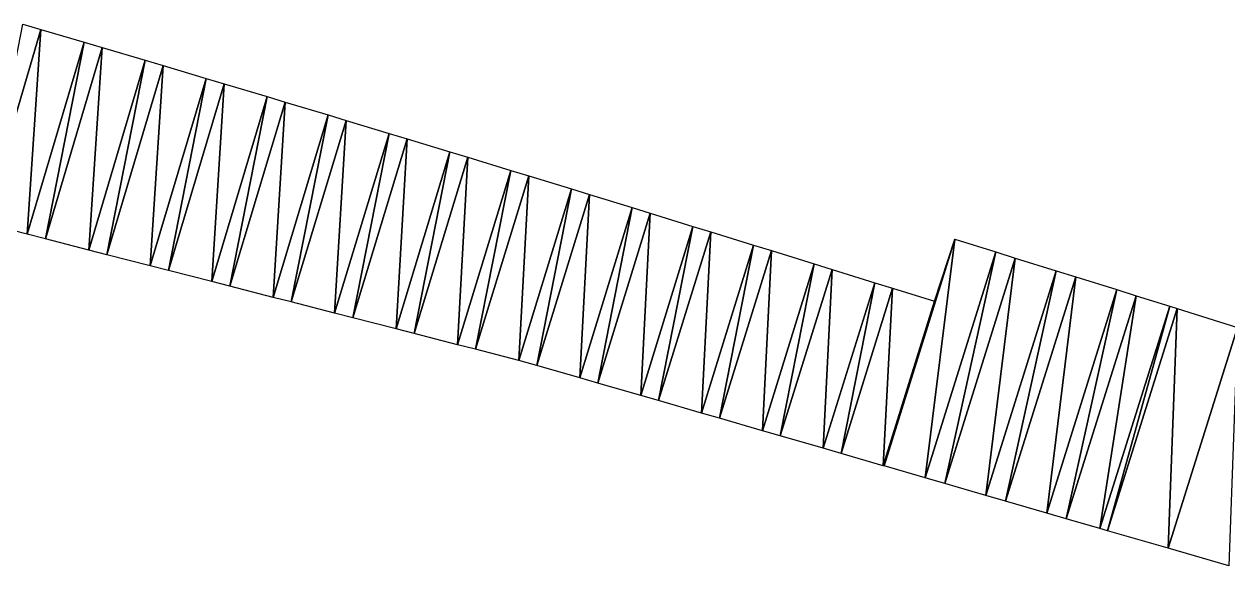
# Model space of a CAD drawing. Header units: metres. Extents: x 1882598 to 1885460, y 3171405 to 3171756.
# Drawn here: x 1883773.84 to 1883792.9, y 3171699.88 to 3171708.45 of the extents above; entities that cross this region are included whole.
import ezdxf

# ---------------------------------------------------------------- set-up
doc = ezdxf.new("R2010")
doc.units = ezdxf.units.M
doc.header["$MEASUREMENT"] = 0
doc.layers.add('Triangles surfaces projet', color=7, linetype='Continuous', true_color=0x848484)

msp = doc.modelspace()

# ---------------------------------------------------------------- linework, layer by layer
at = {"layer": 'Triangles surfaces projet'}
for points in [[(1883773.209, 3171705.298, 153.188), (1883773.826, 3171708.446, 153.186), (1883774.111, 3171708.362, 153.183), (1883773.209, 3171705.298, 153.188)], [(1883774.111, 3171708.362, 153.533), (1883773.209, 3171705.298, 153.538), (1883773.826, 3171708.446, 153.536), (1883774.111, 3171708.362, 153.533)], [(1883773.209, 3171705.298, 153.188), (1883774.111, 3171708.362, 153.183), (1883773.895, 3171705.122, 153.183), (1883773.209, 3171705.298, 153.188)], [(1883774.111, 3171708.362, 153.533), (1883773.895, 3171705.122, 153.533), (1883773.209, 3171705.298, 153.538), (1883774.111, 3171708.362, 153.533)], [(1883774.794, 3171708.161, 153.177), (1883773.895, 3171705.122, 153.183), (1883774.111, 3171708.362, 153.183), (1883774.794, 3171708.161, 153.177)], [(1883774.794, 3171708.161, 153.527), (1883773.895, 3171705.122, 153.533), (1883774.111, 3171708.362, 153.533), (1883774.794, 3171708.161, 153.527)], [(1883774.794, 3171708.161, 153.177), (1883774.182, 3171705.049, 153.181), (1883773.895, 3171705.122, 153.183), (1883774.794, 3171708.161, 153.177)], [(1883774.794, 3171708.161, 153.527), (1883774.182, 3171705.049, 153.531), (1883773.895, 3171705.122, 153.533), (1883774.794, 3171708.161, 153.527)], [(1883774.794, 3171708.161, 153.177), (1883775.079, 3171708.077, 153.174), (1883774.182, 3171705.049, 153.181), (1883774.794, 3171708.161, 153.177)], [(1883775.079, 3171708.077, 153.524), (1883774.182, 3171705.049, 153.531), (1883774.794, 3171708.161, 153.527), (1883775.079, 3171708.077, 153.524)], [(1883774.182, 3171705.049, 153.181), (1883775.079, 3171708.077, 153.174), (1883774.868, 3171704.873, 153.176), (1883774.182, 3171705.049, 153.181)], [(1883775.079, 3171708.077, 153.524), (1883774.868, 3171704.873, 153.526), (1883774.182, 3171705.049, 153.531), (1883775.079, 3171708.077, 153.524)], [(1883775.761, 3171707.875, 153.167), (1883774.868, 3171704.873, 153.176), (1883775.079, 3171708.077, 153.174), (1883775.761, 3171707.875, 153.167)], [(1883775.761, 3171707.875, 153.517), (1883774.868, 3171704.873, 153.526), (1883775.079, 3171708.077, 153.524), (1883775.761, 3171707.875, 153.517)], [(1883775.761, 3171707.875, 153.167), (1883775.155, 3171704.799, 153.173), (1883774.868, 3171704.873, 153.176), (1883775.761, 3171707.875, 153.167)], [(1883775.761, 3171707.875, 153.517), (1883775.155, 3171704.799, 153.523), (1883774.868, 3171704.873, 153.526), (1883775.761, 3171707.875, 153.517)], [(1883775.155, 3171704.799, 153.173), (1883775.761, 3171707.875, 153.167), (1883776.046, 3171707.791, 153.164), (1883775.155, 3171704.799, 153.173)], [(1883776.046, 3171707.791, 153.514), (1883775.155, 3171704.799, 153.523), (1883775.761, 3171707.875, 153.517), (1883776.046, 3171707.791, 153.514)], [(1883776.046, 3171707.791, 153.164), (1883775.841, 3171704.624, 153.168), (1883775.155, 3171704.799, 153.173), (1883776.046, 3171707.791, 153.164)], [(1883776.046, 3171707.791, 153.514), (1883775.841, 3171704.624, 153.518), (1883775.155, 3171704.799, 153.523), (1883776.046, 3171707.791, 153.514)], [(1883776.046, 3171707.791, 153.164), (1883776.728, 3171707.588, 153.157), (1883775.841, 3171704.624, 153.168), (1883776.046, 3171707.791, 153.164)], [(1883776.728, 3171707.588, 153.507), (1883775.841, 3171704.624, 153.518), (1883776.046, 3171707.791, 153.514), (1883776.728, 3171707.588, 153.507)], [(1883776.728, 3171707.588, 153.157), (1883776.128, 3171704.55, 153.166), (1883775.841, 3171704.624, 153.168), (1883776.728, 3171707.588, 153.157)], [(1883776.728, 3171707.588, 153.507), (1883776.128, 3171704.55, 153.516), (1883775.841, 3171704.624, 153.518), (1883776.728, 3171707.588, 153.507)], [(1883776.128, 3171704.55, 153.166), (1883776.728, 3171707.588, 153.157), (1883777.012, 3171707.503, 153.154), (1883776.128, 3171704.55, 153.166)], [(1883777.012, 3171707.503, 153.504), (1883776.128, 3171704.55, 153.516), (1883776.728, 3171707.588, 153.507), (1883777.012, 3171707.503, 153.504)], [(1883776.128, 3171704.55, 153.166), (1883777.012, 3171707.503, 153.154), (1883776.814, 3171704.374, 153.16), (1883776.128, 3171704.55, 153.166)], [(1883777.012, 3171707.503, 153.504), (1883776.814, 3171704.374, 153.51), (1883776.128, 3171704.55, 153.516), (1883777.012, 3171707.503, 153.504)], [(1883777.012, 3171707.503, 153.154), (1883777.693, 3171707.299, 153.147), (1883776.814, 3171704.374, 153.16), (1883777.012, 3171707.503, 153.154)], [(1883777.693, 3171707.299, 153.497), (1883776.814, 3171704.374, 153.51), (1883777.012, 3171707.503, 153.504), (1883777.693, 3171707.299, 153.497)], [(1883777.693, 3171707.299, 153.147), (1883777.101, 3171704.301, 153.158), (1883776.814, 3171704.374, 153.16), (1883777.693, 3171707.299, 153.147)], [(1883777.693, 3171707.299, 153.497), (1883777.101, 3171704.301, 153.508), (1883776.814, 3171704.374, 153.51), (1883777.693, 3171707.299, 153.497)], [(1883777.978, 3171707.214, 153.144), (1883777.101, 3171704.301, 153.158), (1883777.693, 3171707.299, 153.147), (1883777.978, 3171707.214, 153.144)], [(1883777.978, 3171707.214, 153.494), (1883777.101, 3171704.301, 153.508), (1883777.693, 3171707.299, 153.497), (1883777.978, 3171707.214, 153.494)], [(1883777.787, 3171704.125, 153.153), (1883777.101, 3171704.301, 153.158), (1883777.978, 3171707.214, 153.144), (1883777.787, 3171704.125, 153.153)], [(1883777.978, 3171707.214, 153.494), (1883777.787, 3171704.125, 153.503), (1883777.101, 3171704.301, 153.508), (1883777.978, 3171707.214, 153.494)], [(1883777.978, 3171707.214, 153.144), (1883778.658, 3171707.009, 153.137), (1883777.787, 3171704.125, 153.153), (1883777.978, 3171707.214, 153.144)], [(1883778.658, 3171707.009, 153.487), (1883777.787, 3171704.125, 153.503), (1883777.978, 3171707.214, 153.494), (1883778.658, 3171707.009, 153.487)], [(1883778.658, 3171707.009, 153.137), (1883778.074, 3171704.052, 153.15), (1883777.787, 3171704.125, 153.153), (1883778.658, 3171707.009, 153.137)], [(1883778.658, 3171707.009, 153.487), (1883778.074, 3171704.052, 153.5), (1883777.787, 3171704.125, 153.503), (1883778.658, 3171707.009, 153.487)], [(1883778.942, 3171706.924, 153.134), (1883778.074, 3171704.052, 153.15), (1883778.658, 3171707.009, 153.137), (1883778.942, 3171706.924, 153.134)], [(1883778.942, 3171706.924, 153.484), (1883778.074, 3171704.052, 153.5), (1883778.658, 3171707.009, 153.487), (1883778.942, 3171706.924, 153.484)], [(1883778.942, 3171706.924, 153.134), (1883778.76, 3171703.876, 153.144), (1883778.074, 3171704.052, 153.15), (1883778.942, 3171706.924, 153.134)], [(1883778.942, 3171706.924, 153.484), (1883778.76, 3171703.876, 153.494), (1883778.074, 3171704.052, 153.5), (1883778.942, 3171706.924, 153.484)], [(1883779.622, 3171706.718, 153.126), (1883778.76, 3171703.876, 153.144), (1883778.942, 3171706.924, 153.134), (1883779.622, 3171706.718, 153.126)], [(1883779.622, 3171706.718, 153.476), (1883778.76, 3171703.876, 153.494), (1883778.942, 3171706.924, 153.484), (1883779.622, 3171706.718, 153.476)], [(1883779.046, 3171703.802, 153.142), (1883778.76, 3171703.876, 153.144), (1883779.622, 3171706.718, 153.126), (1883779.046, 3171703.802, 153.142)], [(1883779.622, 3171706.718, 153.476), (1883779.046, 3171703.802, 153.492), (1883778.76, 3171703.876, 153.494), (1883779.622, 3171706.718, 153.476)], [(1883779.622, 3171706.718, 153.126), (1883779.906, 3171706.632, 153.123), (1883779.046, 3171703.802, 153.142), (1883779.622, 3171706.718, 153.126)], [(1883779.906, 3171706.632, 153.473), (1883779.046, 3171703.802, 153.492), (1883779.622, 3171706.718, 153.476), (1883779.906, 3171706.632, 153.473)], [(1883779.906, 3171706.632, 153.123), (1883779.732, 3171703.626, 153.136), (1883779.046, 3171703.802, 153.142), (1883779.906, 3171706.632, 153.123)], [(1883779.906, 3171706.632, 153.473), (1883779.732, 3171703.626, 153.486), (1883779.046, 3171703.802, 153.492), (1883779.906, 3171706.632, 153.473)], [(1883780.586, 3171706.426, 153.116), (1883779.732, 3171703.626, 153.136), (1883779.906, 3171706.632, 153.123), (1883780.586, 3171706.426, 153.116)], [(1883780.586, 3171706.426, 153.466), (1883779.732, 3171703.626, 153.486), (1883779.906, 3171706.632, 153.473), (1883780.586, 3171706.426, 153.466)], [(1883780.019, 3171703.553, 153.133), (1883779.732, 3171703.626, 153.136), (1883780.586, 3171706.426, 153.116), (1883780.019, 3171703.553, 153.133)], [(1883780.586, 3171706.426, 153.466), (1883780.019, 3171703.553, 153.483), (1883779.732, 3171703.626, 153.486), (1883780.586, 3171706.426, 153.466)], [(1883780.019, 3171703.553, 153.133), (1883780.586, 3171706.426, 153.116), (1883780.869, 3171706.34, 153.113), (1883780.019, 3171703.553, 153.133)], [(1883780.869, 3171706.34, 153.463), (1883780.019, 3171703.553, 153.483), (1883780.586, 3171706.426, 153.466), (1883780.869, 3171706.34, 153.463)], [(1883780.019, 3171703.553, 153.133), (1883780.869, 3171706.34, 153.113), (1883780.705, 3171703.377, 153.127), (1883780.019, 3171703.553, 153.133)], [(1883780.869, 3171706.34, 153.463), (1883780.705, 3171703.377, 153.477), (1883780.019, 3171703.553, 153.483), (1883780.869, 3171706.34, 153.463)], [(1883780.869, 3171706.34, 153.113), (1883781.548, 3171706.133, 153.105), (1883780.705, 3171703.377, 153.127), (1883780.869, 3171706.34, 153.113)], [(1883781.548, 3171706.133, 153.455), (1883780.705, 3171703.377, 153.477), (1883780.869, 3171706.34, 153.463), (1883781.548, 3171706.133, 153.455)], [(1883781.548, 3171706.133, 153.105), (1883780.991, 3171703.304, 153.125), (1883780.705, 3171703.377, 153.127), (1883781.548, 3171706.133, 153.105)], [(1883781.548, 3171706.133, 153.455), (1883780.991, 3171703.304, 153.475), (1883780.705, 3171703.377, 153.477), (1883781.548, 3171706.133, 153.455)], [(1883781.832, 3171706.046, 153.102), (1883780.991, 3171703.304, 153.125), (1883781.548, 3171706.133, 153.105), (1883781.832, 3171706.046, 153.102)], [(1883781.548, 3171706.133, 153.455), (1883781.832, 3171706.046, 153.452), (1883780.991, 3171703.304, 153.475), (1883781.548, 3171706.133, 153.455)], [(1883780.991, 3171703.304, 153.125), (1883781.832, 3171706.046, 153.102), (1883781.677, 3171703.128, 153.119), (1883780.991, 3171703.304, 153.125)], [(1883781.832, 3171706.046, 153.452), (1883781.677, 3171703.128, 153.469), (1883780.991, 3171703.304, 153.475), (1883781.832, 3171706.046, 153.452)], [(1883781.832, 3171706.046, 153.102), (1883782.51, 3171705.839, 153.094), (1883781.677, 3171703.128, 153.119), (1883781.832, 3171706.046, 153.102)], [(1883782.51, 3171705.839, 153.444), (1883781.677, 3171703.128, 153.469), (1883781.832, 3171706.046, 153.452), (1883782.51, 3171705.839, 153.444)], [(1883781.677, 3171703.128, 153.119), (1883782.51, 3171705.839, 153.094), (1883781.962, 3171703.05, 153.116), (1883781.677, 3171703.128, 153.119)], [(1883782.51, 3171705.839, 153.444), (1883781.962, 3171703.05, 153.466), (1883781.677, 3171703.128, 153.469), (1883782.51, 3171705.839, 153.444)], [(1883782.793, 3171705.752, 153.091), (1883781.962, 3171703.05, 153.116), (1883782.51, 3171705.839, 153.094), (1883782.793, 3171705.752, 153.091)], [(1883782.793, 3171705.752, 153.441), (1883781.962, 3171703.05, 153.466), (1883782.51, 3171705.839, 153.444), (1883782.793, 3171705.752, 153.441)], [(1883781.962, 3171703.05, 153.116), (1883782.793, 3171705.752, 153.091), (1883782.642, 3171702.853, 153.11), (1883781.962, 3171703.05, 153.116)], [(1883782.793, 3171705.752, 153.441), (1883782.642, 3171702.853, 153.46), (1883781.962, 3171703.05, 153.466), (1883782.793, 3171705.752, 153.441)], [(1883782.642, 3171702.853, 153.11), (1883782.793, 3171705.752, 153.091), (1883783.471, 3171705.544, 153.083), (1883782.642, 3171702.853, 153.11)], [(1883783.471, 3171705.544, 153.433), (1883782.642, 3171702.853, 153.46), (1883782.793, 3171705.752, 153.441), (1883783.471, 3171705.544, 153.433)], [(1883783.471, 3171705.544, 153.083), (1883782.926, 3171702.771, 153.107), (1883782.642, 3171702.853, 153.11), (1883783.471, 3171705.544, 153.083)], [(1883783.471, 3171705.544, 153.433), (1883782.926, 3171702.771, 153.457), (1883782.642, 3171702.853, 153.46), (1883783.471, 3171705.544, 153.433)], [(1883783.754, 3171705.457, 153.08), (1883782.926, 3171702.771, 153.107), (1883783.471, 3171705.544, 153.083), (1883783.754, 3171705.457, 153.08)], [(1883783.754, 3171705.457, 153.43), (1883782.926, 3171702.771, 153.457), (1883783.471, 3171705.544, 153.433), (1883783.754, 3171705.457, 153.43)], [(1883783.754, 3171705.457, 153.08), (1883783.605, 3171702.575, 153.101), (1883782.926, 3171702.771, 153.107), (1883783.754, 3171705.457, 153.08)], [(1883783.754, 3171705.457, 153.43), (1883783.605, 3171702.575, 153.451), (1883782.926, 3171702.771, 153.457), (1883783.754, 3171705.457, 153.43)], [(1883783.754, 3171705.457, 153.08), (1883784.432, 3171705.248, 153.072), (1883783.605, 3171702.575, 153.101), (1883783.754, 3171705.457, 153.08)], [(1883784.432, 3171705.248, 153.422), (1883783.605, 3171702.575, 153.451), (1883783.754, 3171705.457, 153.43), (1883784.432, 3171705.248, 153.422)], [(1883784.432, 3171705.248, 153.072), (1883783.889, 3171702.492, 153.098), (1883783.605, 3171702.575, 153.101), (1883784.432, 3171705.248, 153.072)], [(1883784.432, 3171705.248, 153.422), (1883783.889, 3171702.492, 153.448), (1883783.605, 3171702.575, 153.451), (1883784.432, 3171705.248, 153.422)], [(1883784.432, 3171705.248, 153.072), (1883784.715, 3171705.161, 153.069), (1883783.889, 3171702.492, 153.098), (1883784.432, 3171705.248, 153.072)], [(1883784.715, 3171705.161, 153.419), (1883783.889, 3171702.492, 153.448), (1883784.432, 3171705.248, 153.422), (1883784.715, 3171705.161, 153.419)], [(1883784.568, 3171702.296, 153.092), (1883783.889, 3171702.492, 153.098), (1883784.715, 3171705.161, 153.069), (1883784.568, 3171702.296, 153.092)], [(1883784.715, 3171705.161, 153.419), (1883784.568, 3171702.296, 153.442), (1883783.889, 3171702.492, 153.448), (1883784.715, 3171705.161, 153.419)], [(1883784.715, 3171705.161, 153.069), (1883785.392, 3171704.952, 153.061), (1883784.568, 3171702.296, 153.092), (1883784.715, 3171705.161, 153.069)], [(1883785.392, 3171704.952, 153.411), (1883784.568, 3171702.296, 153.442), (1883784.715, 3171705.161, 153.419), (1883785.392, 3171704.952, 153.411)], [(1883784.568, 3171702.296, 153.092), (1883785.392, 3171704.952, 153.061), (1883784.852, 3171702.214, 153.089), (1883784.568, 3171702.296, 153.092)], [(1883785.392, 3171704.952, 153.411), (1883784.852, 3171702.214, 153.439), (1883784.568, 3171702.296, 153.442), (1883785.392, 3171704.952, 153.411)], [(1883785.392, 3171704.952, 153.061), (1883785.674, 3171704.864, 153.058), (1883784.852, 3171702.214, 153.089), (1883785.392, 3171704.952, 153.061)], [(1883785.674, 3171704.864, 153.408), (1883784.852, 3171702.214, 153.439), (1883785.392, 3171704.952, 153.411), (1883785.674, 3171704.864, 153.408)], [(1883788.575, 3171705.044, 153.013), (1883787.456, 3171701.46, 153.063), (1883788.254, 3171704.063, 153.027), (1883788.575, 3171705.044, 153.013)], [(1883788.107, 3171701.271, 153.057), (1883787.456, 3171701.46, 153.063), (1883788.575, 3171705.044, 153.013), (1883788.107, 3171701.271, 153.057)], [(1883788.575, 3171705.044, 153.363), (1883787.456, 3171701.46, 153.413), (1883788.254, 3171704.063, 153.377), (1883788.575, 3171705.044, 153.363)], [(1883787.456, 3171701.46, 153.413), (1883788.575, 3171705.044, 153.363), (1883788.107, 3171701.271, 153.407), (1883787.456, 3171701.46, 153.413)], [(1883788.107, 3171701.271, 153.057), (1883788.575, 3171705.044, 153.013), (1883789.225, 3171704.843, 153.004), (1883788.107, 3171701.271, 153.057)], [(1883789.225, 3171704.843, 153.354), (1883788.107, 3171701.271, 153.407), (1883788.575, 3171705.044, 153.363), (1883789.225, 3171704.843, 153.354)], [(1883785.674, 3171704.864, 153.058), (1883785.531, 3171702.017, 153.082), (1883784.852, 3171702.214, 153.089), (1883785.674, 3171704.864, 153.058)], [(1883785.674, 3171704.864, 153.408), (1883785.531, 3171702.017, 153.432), (1883784.852, 3171702.214, 153.439), (1883785.674, 3171704.864, 153.408)], [(1883785.674, 3171704.864, 153.058), (1883786.351, 3171704.654, 153.05), (1883785.531, 3171702.017, 153.082), (1883785.674, 3171704.864, 153.058)], [(1883786.351, 3171704.654, 153.4), (1883785.531, 3171702.017, 153.432), (1883785.674, 3171704.864, 153.408), (1883786.351, 3171704.654, 153.4)], [(1883788.107, 3171701.271, 153.057), (1883789.225, 3171704.843, 153.004), (1883788.418, 3171701.181, 153.053), (1883788.107, 3171701.271, 153.057)], [(1883788.107, 3171701.271, 153.407), (1883789.225, 3171704.843, 153.354), (1883788.418, 3171701.181, 153.403), (1883788.107, 3171701.271, 153.407)], [(1883789.225, 3171704.843, 153.004), (1883789.534, 3171704.747, 153), (1883788.418, 3171701.181, 153.053), (1883789.225, 3171704.843, 153.004)], [(1883789.534, 3171704.747, 153.35), (1883788.418, 3171701.181, 153.403), (1883789.225, 3171704.843, 153.354), (1883789.534, 3171704.747, 153.35)], [(1883789.534, 3171704.747, 153), (1883789.069, 3171700.993, 153.047), (1883788.418, 3171701.181, 153.053), (1883789.534, 3171704.747, 153)], [(1883788.418, 3171701.181, 153.403), (1883789.534, 3171704.747, 153.35), (1883789.069, 3171700.993, 153.397), (1883788.418, 3171701.181, 153.403)], [(1883789.534, 3171704.747, 153), (1883790.183, 3171704.545, 152.992), (1883789.069, 3171700.993, 153.047), (1883789.534, 3171704.747, 153)], [(1883789.069, 3171700.993, 153.397), (1883789.534, 3171704.747, 153.35), (1883790.183, 3171704.545, 153.342), (1883789.069, 3171700.993, 153.397)], [(1883785.531, 3171702.017, 153.082), (1883786.351, 3171704.654, 153.05), (1883785.814, 3171701.935, 153.08), (1883785.531, 3171702.017, 153.082)], [(1883786.351, 3171704.654, 153.4), (1883785.814, 3171701.935, 153.43), (1883785.531, 3171702.017, 153.432), (1883786.351, 3171704.654, 153.4)], [(1883786.351, 3171704.654, 153.05), (1883786.633, 3171704.567, 153.047), (1883785.814, 3171701.935, 153.08), (1883786.351, 3171704.654, 153.05)], [(1883786.633, 3171704.567, 153.397), (1883785.814, 3171701.935, 153.43), (1883786.351, 3171704.654, 153.4), (1883786.633, 3171704.567, 153.397)], [(1883785.814, 3171701.935, 153.08), (1883786.633, 3171704.567, 153.047), (1883786.493, 3171701.739, 153.073), (1883785.814, 3171701.935, 153.08)], [(1883786.633, 3171704.567, 153.397), (1883786.493, 3171701.739, 153.423), (1883785.814, 3171701.935, 153.43), (1883786.633, 3171704.567, 153.397)], [(1883787.309, 3171704.357, 153.038), (1883786.493, 3171701.739, 153.073), (1883786.633, 3171704.567, 153.047), (1883787.309, 3171704.357, 153.038)], [(1883787.309, 3171704.357, 153.388), (1883786.493, 3171701.739, 153.423), (1883786.633, 3171704.567, 153.397), (1883787.309, 3171704.357, 153.388)], [(1883790.183, 3171704.545, 152.992), (1883789.38, 3171700.903, 153.043), (1883789.069, 3171700.993, 153.047), (1883790.183, 3171704.545, 152.992)], [(1883790.183, 3171704.545, 153.342), (1883789.38, 3171700.903, 153.393), (1883789.069, 3171700.993, 153.397), (1883790.183, 3171704.545, 153.342)], [(1883790.183, 3171704.545, 152.992), (1883790.491, 3171704.449, 152.988), (1883789.38, 3171700.903, 153.043), (1883790.183, 3171704.545, 152.992)], [(1883790.491, 3171704.449, 153.338), (1883789.38, 3171700.903, 153.393), (1883790.183, 3171704.545, 153.342), (1883790.491, 3171704.449, 153.338)], [(1883786.493, 3171701.739, 153.073), (1883787.309, 3171704.357, 153.038), (1883786.777, 3171701.656, 153.07), (1883786.493, 3171701.739, 153.073)], [(1883786.493, 3171701.739, 153.423), (1883787.309, 3171704.357, 153.388), (1883786.777, 3171701.656, 153.42), (1883786.493, 3171701.739, 153.423)], [(1883787.309, 3171704.357, 153.038), (1883787.592, 3171704.269, 153.035), (1883786.777, 3171701.656, 153.07), (1883787.309, 3171704.357, 153.038)], [(1883787.592, 3171704.269, 153.385), (1883786.777, 3171701.656, 153.42), (1883787.309, 3171704.357, 153.388), (1883787.592, 3171704.269, 153.385)], [(1883789.38, 3171700.903, 153.043), (1883790.491, 3171704.449, 152.988), (1883790.031, 3171700.714, 153.037), (1883789.38, 3171700.903, 153.043)], [(1883790.491, 3171704.449, 153.338), (1883790.031, 3171700.714, 153.387), (1883789.38, 3171700.903, 153.393), (1883790.491, 3171704.449, 153.338)], [(1883790.031, 3171700.714, 153.037), (1883790.491, 3171704.449, 152.988), (1883791.14, 3171704.247, 152.979), (1883790.031, 3171700.714, 153.037)], [(1883791.14, 3171704.247, 153.329), (1883790.031, 3171700.714, 153.387), (1883790.491, 3171704.449, 153.338), (1883791.14, 3171704.247, 153.329)], [(1883787.592, 3171704.269, 153.035), (1883787.442, 3171701.464, 153.063), (1883786.777, 3171701.656, 153.07), (1883787.592, 3171704.269, 153.035)], [(1883787.442, 3171701.464, 153.413), (1883786.777, 3171701.656, 153.42), (1883787.592, 3171704.269, 153.385), (1883787.442, 3171701.464, 153.413)], [(1883788.254, 3171704.063, 153.027), (1883787.442, 3171701.464, 153.063), (1883787.592, 3171704.269, 153.035), (1883788.254, 3171704.063, 153.027)], [(1883788.254, 3171704.063, 153.377), (1883787.442, 3171701.464, 153.413), (1883787.592, 3171704.269, 153.385), (1883788.254, 3171704.063, 153.377)], [(1883790.031, 3171700.714, 153.037), (1883791.14, 3171704.247, 152.979), (1883790.342, 3171700.625, 153.033), (1883790.031, 3171700.714, 153.037)], [(1883791.14, 3171704.247, 153.329), (1883790.342, 3171700.625, 153.383), (1883790.031, 3171700.714, 153.387), (1883791.14, 3171704.247, 153.329)], [(1883791.14, 3171704.247, 152.979), (1883791.449, 3171704.151, 152.975), (1883790.342, 3171700.625, 153.033), (1883791.14, 3171704.247, 152.979)], [(1883791.449, 3171704.151, 153.325), (1883790.342, 3171700.625, 153.383), (1883791.14, 3171704.247, 153.329), (1883791.449, 3171704.151, 153.325)], [(1883790.874, 3171700.47, 153.028), (1883790.342, 3171700.625, 153.033), (1883791.449, 3171704.151, 152.975), (1883790.874, 3171700.47, 153.028)], [(1883791.449, 3171704.151, 153.325), (1883790.874, 3171700.47, 153.378), (1883790.342, 3171700.625, 153.383), (1883791.449, 3171704.151, 153.325)], [(1883790.874, 3171700.47, 153.028), (1883791.449, 3171704.151, 152.975), (1883791.978, 3171703.986, 152.968), (1883790.874, 3171700.47, 153.028)], [(1883791.978, 3171703.986, 153.318), (1883790.874, 3171700.47, 153.378), (1883791.449, 3171704.151, 153.325), (1883791.978, 3171703.986, 153.318)], [(1883787.442, 3171701.464, 153.063), (1883788.254, 3171704.063, 153.027), (1883787.456, 3171701.46, 153.063), (1883787.442, 3171701.464, 153.063)], [(1883787.456, 3171701.46, 153.413), (1883787.442, 3171701.464, 153.413), (1883788.254, 3171704.063, 153.377), (1883787.456, 3171701.46, 153.413)], [(1883791.978, 3171703.986, 152.968), (1883790.993, 3171700.436, 153.026), (1883790.874, 3171700.47, 153.028), (1883791.978, 3171703.986, 152.968)], [(1883791.978, 3171703.986, 153.318), (1883790.993, 3171700.436, 153.376), (1883790.874, 3171700.47, 153.378), (1883791.978, 3171703.986, 153.318)], [(1883792.097, 3171703.949, 152.966), (1883790.993, 3171700.436, 153.026), (1883791.978, 3171703.986, 152.968), (1883792.097, 3171703.949, 152.966)], [(1883792.097, 3171703.949, 153.316), (1883790.993, 3171700.436, 153.376), (1883791.978, 3171703.986, 153.318), (1883792.097, 3171703.949, 153.316)], [(1883791.954, 3171700.158, 153.016), (1883790.993, 3171700.436, 153.026), (1883792.097, 3171703.949, 152.966), (1883791.954, 3171700.158, 153.016)], [(1883790.993, 3171700.436, 153.376), (1883792.097, 3171703.949, 153.316), (1883791.954, 3171700.158, 153.366), (1883790.993, 3171700.436, 153.376)], [(1883791.954, 3171700.158, 153.016), (1883792.097, 3171703.949, 152.966), (1883793.053, 3171703.651, 152.953), (1883791.954, 3171700.158, 153.016)], [(1883793.053, 3171703.651, 153.303), (1883791.954, 3171700.158, 153.366), (1883792.097, 3171703.949, 153.316), (1883793.053, 3171703.651, 153.303)], [(1883793.053, 3171703.651, 152.953), (1883792.916, 3171699.879, 153.005), (1883791.954, 3171700.158, 153.016), (1883793.053, 3171703.651, 152.953)], [(1883792.916, 3171699.879, 153.355), (1883791.954, 3171700.158, 153.366), (1883793.053, 3171703.651, 153.303), (1883792.916, 3171699.879, 153.355)]]:
    msp.add_3dface(points, dxfattribs=at)

doc.saveas('drawing.dxf')
